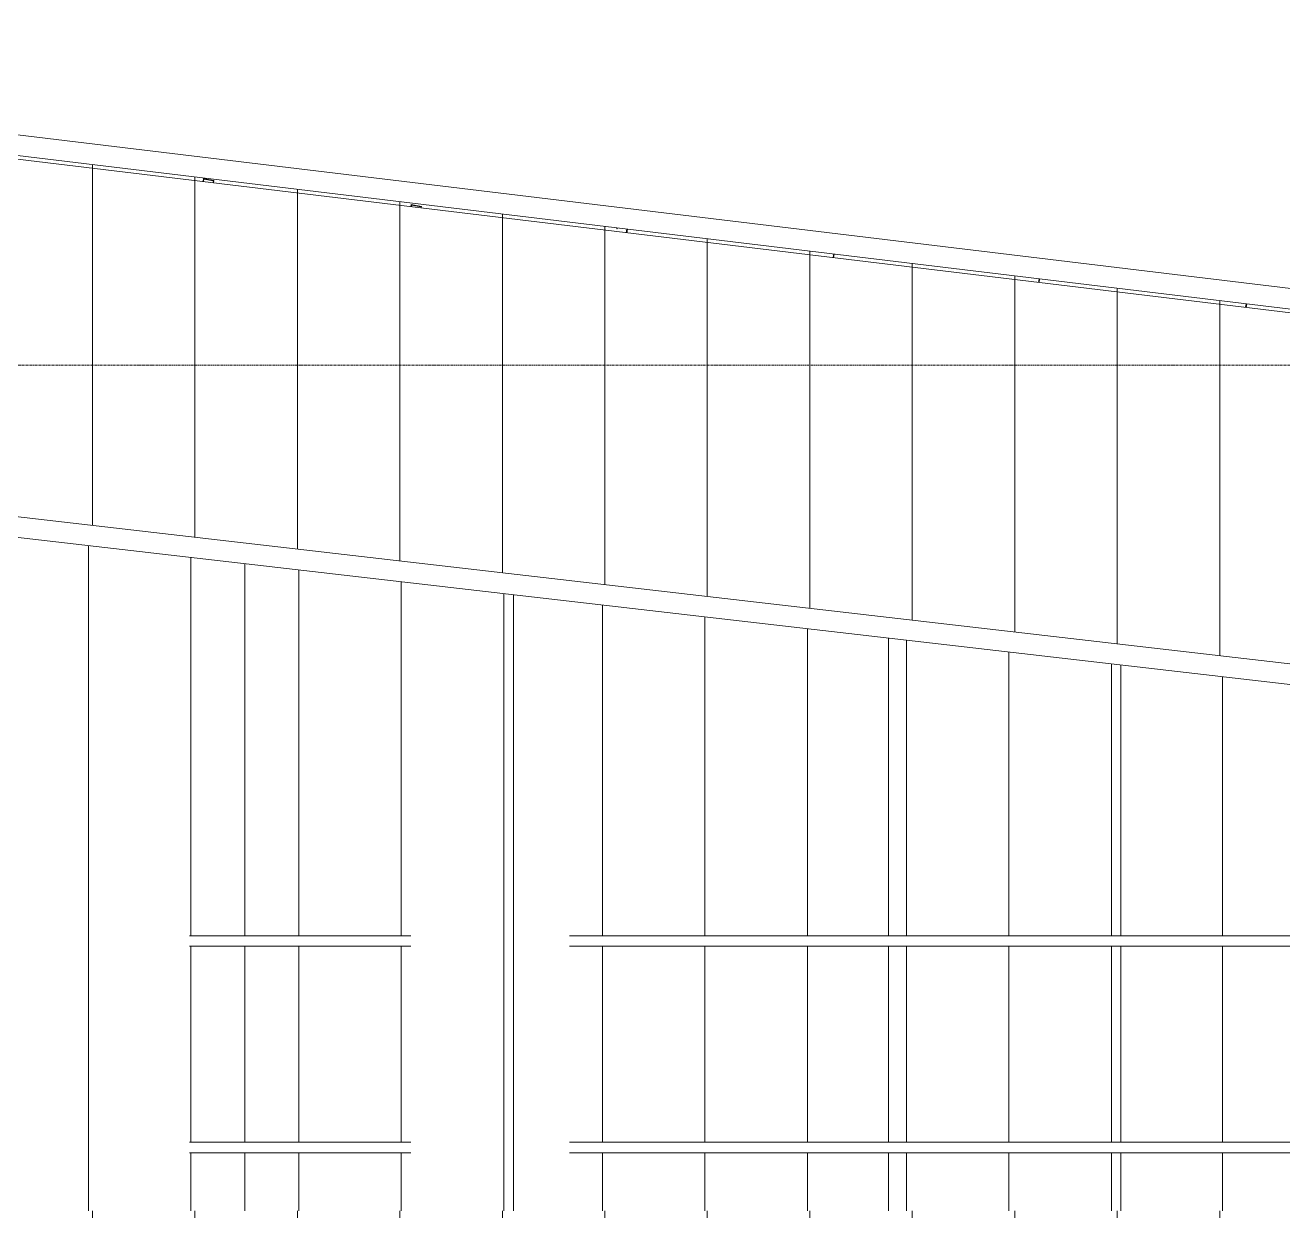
# Model space of a CAD drawing. Header units: centimetres. Extents: x -3046 to 63786, y -269 to 1483.
# Drawn here: x 53771 to 54692, y 616 to 1483 of the extents above; entities that cross this region are included whole.
import ezdxf

# ---------------------------------------------------------------- set-up
doc = ezdxf.new("R2010")
doc.units = ezdxf.units.CM
doc.linetypes.add('Centre', pattern=[3.175, 0.635, -0.475, 1.59, -0.475])
for name, color, linetype, lineweight in [('A-FLOR-LEVL', 7, 'Continuous', 9), ('A-ROOF-OTLN', 7, 'Continuous', 9), ('A-ROOF-PATT', 7, 'Continuous', 9), ('A-WALL', 7, 'Continuous', 9), ('A-WALL-PATT', 7, 'Continuous', 9), ('S-BEAM', 7, 'Continuous', 9)]:
    doc.layers.add(name, color=color, linetype=linetype, lineweight=lineweight)
pattern_1 = [(90, (53595.614, 711.715), (-75, 5e-15), [])]

# ---------------------------------------------------------------- blocks, each defined once
blk = doc.blocks.new('Costanera Perfil Z - Parametrizado - Costanera Perfil Z - Parametrizado-1662729-s04')
at = {"layer": 'S-BEAM'}
for p, q in [((-3344.17, 665.69), (-3182.16, 665.69)), ((-3066.04, 665.69), (-2387.7, 665.69)), ((-3344.17, 658.06), (-3182.16, 658.06)), ((-3066.04, 658.06), (-2387.7, 658.06))]:
    blk.add_line(p, q, dxfattribs=at)
blk = doc.blocks.new('Costanera Perfil Z - Parametrizado - h_22cm-1720192-s04')
at = {"layer": 'S-BEAM'}
for p, q in [((-2570.79, 1279.53), (-2571.25, 1276.89)), ((-2570.96, 1276.85), (-2570.49, 1279.5))]:
    blk.add_line(p, q, dxfattribs=at)
blk = doc.blocks.new('Costanera Perfil Z - Parametrizado - h_22cm-V169-s04')
at = {"layer": 'S-BEAM'}
for p, q in [((-2722.32, 1297.8), (-2722.78, 1295.16)), ((-2722.48, 1295.12), (-2722.02, 1297.76))]:
    blk.add_line(p, q, dxfattribs=at)
blk = doc.blocks.new('Costanera Perfil Z - Parametrizado - h_22cm-1720341-s04')
at = {"layer": 'S-BEAM'}
for p, q in [((-2872.76, 1315.94), (-2873.22, 1313.29)), ((-2872.92, 1313.26), (-2872.46, 1315.9))]:
    blk.add_line(p, q, dxfattribs=at)
blk = doc.blocks.new('Costanera Perfil Z - Parametrizado - h_22cm-V170-s04')
at = {"layer": 'S-BEAM'}
for p, q in [((-3031.34, 1335.05), (-3031.45, 1334.43)), ((-3031.15, 1334.38), (-3031.04, 1335.02)), ((-3031.45, 1334.43), (-3031.15, 1334.38)), ((-3024.05, 1334.17), (-3024.52, 1331.53)), ((-3024.22, 1331.5), (-3023.75, 1334.14))]:
    blk.add_line(p, q, dxfattribs=at)
blk = doc.blocks.new('Costanera Perfil Z - Parametrizado - h_22cm-1720477-s04')
at = {"layer": 'S-BEAM'}
for p, q in [((-3181.87, 1352.03), (-3182.13, 1350.53)), ((-3174.36, 1350.7), (-3181.87, 1352.03)), ((-3181.84, 1350.5), (-3181.63, 1351.68)), ((-3181.63, 1351.68), (-3174.7, 1350.46)), ((-3174.7, 1350.46), (-3174.84, 1349.65)), ((-3174.55, 1349.62), (-3174.36, 1350.7))]:
    blk.add_line(p, q, dxfattribs=at)
blk = doc.blocks.new('Costanera Perfil Z - Parametrizado - h_22cm-1720531-s04')
at = {"layer": 'S-BEAM'}
for p, q in [((-3333.92, 1371.14), (-3334.26, 1369.22)), ((-3334.26, 1369.22), (-3333.96, 1369.17)), ((-3333.96, 1369.17), (-3333.68, 1370.79)), ((-3326.4, 1369.81), (-3333.92, 1371.14)), ((-3333.68, 1370.79), (-3326.75, 1369.57)), ((-3326.75, 1369.57), (-3327.03, 1368)), ((-3326.73, 1367.96), (-3326.4, 1369.81))]:
    blk.add_line(p, q, dxfattribs=at)
blk = doc.blocks.new('PQ_RVR_EST-01_ZZ_ZZ_MO_T_A_rvt-4-s04')
at = {"layer": 'S-BEAM', "lineweight": 9}
for name, p in [('Costanera Perfil Z - Parametrizado - h_22cm-1720531-s04', (0, 0)), ('Costanera Perfil Z - Parametrizado - h_22cm-1720477-s04', (0, 0)), ('Costanera Perfil Z - Parametrizado - h_22cm-V170-s04', (0, 0)), ('Costanera Perfil Z - Parametrizado - h_22cm-1720341-s04', (0, 0)), ('Costanera Perfil Z - Parametrizado - h_22cm-V169-s04', (0, 0)), ('Costanera Perfil Z - Parametrizado - h_22cm-1720192-s04', (0, 0)), ('Costanera Perfil Z - Parametrizado - Costanera Perfil Z - Parametrizado-1662729-s04', (0, 151.13)), ('Costanera Perfil Z - Parametrizado - Costanera Perfil Z - Parametrizado-1662729-s04', (0, 0))]:
    blk.add_blockref(name, p, dxfattribs=at)

msp = doc.modelspace()

# ---------------------------------------------------------------- hatches: boundary and pattern name
at = {"layer": 'A-ROOF-PATT', "true_color": 0xc0c0c0}
h = msp.add_hatch(dxfattribs=at)
h.set_pattern_fill('FP_48', color=9, style=0, pattern_type=2)
h.set_pattern_definition([(90, (53595.614, 488.62), (-75, 5e-15), [])])
h.paths.add_polyline_path([(54874.83, 521.12), (55100.64, 521.12), (55100.64, 615.53), (55050.7, 615.53), (55050.7, 614.78), (55050.4, 614.78), (55050.4, 615.53), (53461.06, 615.53), (53461.06, 521.12), (54850.68, 521.12)])
h.paths.add_polyline_path([(54388.9, 521.79), (54388.9, 522.27), (54682.33, 522.27), (54682.33, 521.79), (54391.83, 521.79)])
h.paths.add_polyline_path([(54376.31, 521.79), (54174.49, 522.27), (54376.31, 522.27)])
h.paths.add_polyline_path([(53777.73, 521.94), (53777.73, 522.27), (53884.69, 521.99), (53788.09, 521.95)])
h.paths.add_polyline_path([(53765.14, 521.94), (53691.49, 522.27), (53765.14, 522.27)])
at = {"layer": 'A-WALL-PATT', "true_color": 0xc0c0c0}
h = msp.add_hatch(dxfattribs=at)
h.set_pattern_fill('FP_46', color=9, style=0, pattern_type=2)
h.set_pattern_definition(pattern_1)
h.paths.add_polyline_path([(51151.22, 955.53), (51151.22, 962.32), (51147.69, 961.91), (51147.69, 955.53)])
h.paths.add_polyline_path([(55068.44, 972.84), (55068.44, 1228.21), (53111.9, 1463.82), (51147.69, 1234.48), (51147.69, 977.01), (53088.54, 1201.93), (55068.02, 972.89)])
h = msp.add_hatch(dxfattribs=at)
h.set_pattern_fill('FP_46', color=9, style=0, pattern_type=2)
h.set_pattern_definition(pattern_1)
h.paths.add_polyline_path([(51148.19, 943.29), (51151.22, 943.29), (51151.22, 955.53), (51148.19, 955.53), (51148.19, 946.56)])
h.paths.add_polyline_path([(55068.94, 972.78), (55068.93, 1230.85), (55056.84, 1232.31), (55056.84, 1229.61), (55068.44, 1228.21), (55068.48, 972.84), (55068.75, 972.81)])
h.paths.add_polyline_path([(55054.34, 1229.91), (55054.34, 1232.61), (55025.8, 1236.05), (55025.34, 1233.41), (55052.59, 1230.12)])
h.paths.add_polyline_path([(55025.04, 1233.44), (55025.5, 1236.09), (54933.92, 1247.13), (54933.45, 1244.48), (55023.15, 1233.67)])
h.paths.add_polyline_path([(51148.19, 1234.53), (51165.74, 1236.58), (51165.01, 1240.29), (51148.19, 1238.31), (51148.19, 1235.73)])
h.paths.add_polyline_path([(51166.03, 1236.62), (51271.93, 1248.98), (51271.23, 1252.82), (51172.67, 1241.2), (51172.86, 1240.1), (51172.53, 1240.3), (51172.28, 1241.15), (51165.38, 1240.34)])
h.paths.add_polyline_path([(54933.15, 1244.52), (54933.62, 1247.16), (54816.59, 1261.27), (54816.12, 1258.63), (54931.5, 1244.72)])
h.paths.add_polyline_path([(51272.22, 1249.02), (51389.82, 1262.75), (51389.28, 1265.75), (51396.8, 1267.08), (51397.14, 1265.16), (51396.8, 1265.35), (51396.56, 1266.73), (51389.63, 1265.51), (51390.11, 1262.78), (51539.21, 1280.19), (51538.7, 1283.04), (51546.22, 1284.37), (51546.56, 1282.45), (51546.22, 1282.64), (51545.97, 1284.02), (51539.05, 1282.8), (51539.5, 1280.22), (51690.94, 1298.11), (51690.59, 1300.08), (51698.11, 1301.41), (51698.44, 1299.49), (51698.11, 1299.68), (51697.86, 1301.06), (51690.94, 1299.84), (51691.27, 1297.94), (51842.26, 1315.57), (51841.98, 1317.12), (51849.5, 1318.45), (51849.84, 1316.53), (51849.5, 1316.72), (51849.26, 1318.1), (51842.33, 1316.88), (51842.55, 1315.61), (51994.07, 1333.3), (51993.87, 1334.41), (52001.39, 1335.74), (52001.72, 1334.19), (52145.39, 1350.97), (52145.26, 1351.7), (52152.78, 1353.02), (52153.12, 1351.87), (52297.14, 1368.85), (52297.1, 1369.09), (52304.61, 1370.42), (52304.95, 1369.6), (52448.5, 1386.36), (52448.29, 1387.56), (52455.8, 1388.89), (52456.14, 1387.25), (53113, 1463.94), (53601.59, 1405.04), (53601.99, 1405.89), (53609.22, 1404.36), (53609.26, 1404.12), (53751.1, 1387.02), (53751.46, 1387.63), (53758.74, 1386.1), (53908.87, 1368), (53909.15, 1369.57), (53902.22, 1370.79), (53901.94, 1369.17), (53901.64, 1369.22), (53902.22, 1371.1), (53909.45, 1369.57), (53909.17, 1367.96), (54053.76, 1350.53), (54054.27, 1351.98), (54061.5, 1350.46), (54061.54, 1349.59), (54211.38, 1331.53), (54211.85, 1334.17), (54204.86, 1335.02), (54204.74, 1334.38), (54204.45, 1334.43), (54204.45, 1335.07), (53099.06, 1468.32), (51278.84, 1253.71), (51279.09, 1252.32), (51278.75, 1252.51), (51278.5, 1253.67), (51271.58, 1252.67), (51271.9, 1250.83)])
h.paths.add_polyline_path([(54815.83, 1258.66), (54816.29, 1261.31), (54665.41, 1279.5), (54664.94, 1276.85), (54814.02, 1258.88)])
h.paths.add_polyline_path([(54664.64, 1276.89), (54665.11, 1279.53), (54513.88, 1297.76), (54513.41, 1295.12), (54662.62, 1277.13)])
h.paths.add_polyline_path([(54513.12, 1295.16), (54513.58, 1297.8), (54363.44, 1315.9), (54362.97, 1313.26), (54510.79, 1295.44)])
h.paths.add_polyline_path([(54362.68, 1313.29), (54363.14, 1315.94), (54212.15, 1334.14), (54211.96, 1331.46), (54360.03, 1313.61)])
h.paths.add_polyline_path([(51994.36, 1333.33), (52001.31, 1334.41), (52001.14, 1335.39), (51994.22, 1334.17)])
h.paths.add_polyline_path([(54061.05, 1349.65), (54061.2, 1350.46), (54054.27, 1351.68), (54054.27, 1350.47), (54057.86, 1350.04)])
h.paths.add_polyline_path([(52145.69, 1351), (52152.69, 1351.82), (52152.54, 1352.68), (52145.61, 1351.46)])
h.paths.add_polyline_path([(52297.47, 1368.72), (52304.46, 1369.54), (52304.37, 1370.07), (52297.44, 1368.85)])
h.paths.add_polyline_path([(53757.78, 1386.21), (53751.46, 1387.33), (53751.46, 1386.98), (53756.65, 1386.35)])
h.paths.add_polyline_path([(52448.8, 1386.39), (52455.79, 1387.21), (52455.56, 1388.54), (52448.63, 1387.32)])
h.paths.add_polyline_path([(53608.88, 1404.16), (53608.92, 1404.36), (53601.99, 1405.58), (53601.99, 1404.99), (53607.25, 1404.36)])
h = msp.add_hatch(dxfattribs=at)
h.set_pattern_fill('FP_59', color=9, style=0, pattern_type=2)
h.set_pattern_definition([(90, (53592.655, 711.715), (-75, 5e-15), [])])
h.paths.add_polyline_path([(53609.74, 615.53), (53932.31, 615.53), (53932.31, 658.06), (53891.73, 658.06), (53891.73, 665.69), (53932.31, 665.69), (53932.31, 809.19), (53891.73, 809.19), (53891.73, 816.82), (53932.31, 816.82), (53932.31, 1089.2), (53609.74, 1126.52), (53609.74, 628.91)])
h = msp.add_hatch(dxfattribs=at)
h.set_pattern_fill('FP_58', color=9, style=0, pattern_type=2)
h.set_pattern_definition([(90, (53596.59, 711.715), (-75, 5e-15), [])])
h.paths.add_polyline_path([(53932.31, 615.53), (54128.79, 615.53), (54128.79, 1066.47), (53932.31, 1089.2), (53932.31, 816.82), (54053.74, 816.82), (54053.74, 809.19), (53932.31, 809.19), (53932.31, 665.69), (54053.74, 665.69), (54053.74, 658.06), (53932.31, 658.06), (53932.31, 628.91)])
h = msp.add_hatch(dxfattribs=at)
h.set_pattern_fill('FP_57', color=9, style=0, pattern_type=2)
h.set_pattern_definition([(90, (53593.866, 711.715), (-75, 5e-15), [])])
h.paths.add_polyline_path([(54128.79, 615.53), (54403.27, 615.53), (54403.27, 658.06), (54169.86, 658.06), (54169.86, 665.69), (54403.27, 665.69), (54403.27, 809.19), (54169.86, 809.19), (54169.86, 816.82), (54403.27, 816.82), (54403.27, 1034.71), (54128.79, 1066.47), (54128.79, 656.53)])
h = msp.add_hatch(dxfattribs=at)
h.set_pattern_fill('FP_56', color=9, style=0, pattern_type=2)
h.set_pattern_definition([(90, (53591.36, 711.715), (-74.999, 5e-15), [])])
h.paths.add_polyline_path([(54403.27, 615.53), (54573.25, 615.53), (54573.25, 658.06), (54403.27, 658.06)])
h.paths.add_polyline_path([(54488.43, 665.69), (54573.25, 665.69), (54573.25, 809.19), (54403.27, 809.19), (54403.27, 665.69), (54464.28, 665.69)])
h.paths.add_polyline_path([(54406.17, 816.82), (54573.25, 816.82), (54573.25, 1015.04), (54403.27, 1034.71), (54403.27, 816.82), (54405.42, 816.82)])
h = msp.add_hatch(dxfattribs=at)
h.set_pattern_fill('FP_55', color=9, style=0, pattern_type=2)
h.set_pattern_definition([(90, (53597.57, 711.715), (-75, 5e-15), [])])
h.paths.add_polyline_path([(54573.25, 615.53), (54722.43, 615.53), (54722.43, 658.06), (54573.25, 658.06), (54573.25, 656.53)])
h.paths.add_polyline_path([(54633.33, 665.69), (54722.43, 665.69), (54722.43, 809.19), (54573.25, 809.19), (54573.25, 665.69), (54609.18, 665.69)])
h.paths.add_polyline_path([(54722.43, 816.82), (54722.43, 997.78), (54573.25, 1015.04), (54573.25, 816.82), (54705.78, 816.82)])

# ---------------------------------------------------------------- linework, layer by layer
at = {"layer": 'A-FLOR-LEVL', "color": 253, "linetype": 'Centre', "true_color": 0xaaaaaa}
msp.add_line((49046.43, 1234.51), (61550.78, 1234.51), dxfattribs=at)
at = {"layer": 'A-ROOF-OTLN'}
for p, q in [((53099.08, 1483.43), (55074.98, 1245.23)), ((55074.98, 1230.12), (53099.06, 1468.32)), ((53088.54, 1201.93), (55083.02, 971.15)), ((55083.02, 956.05), (53088.54, 1186.83))]:
    msp.add_line(p, q, dxfattribs=at)
at = {"layer": 'A-WALL'}
for p, q in [((55068.44, 1228.21), (53113, 1463.94)), ((53932.31, 1089.2), (53932.31, 816.82)), ((53932.31, 816.82), (53932.31, 1089.2)), ((54128.79, 1066.47), (54128.79, 615.53)), ((54128.79, 615.53), (54128.79, 1066.47)), ((54403.27, 1034.71), (54403.27, 816.82)), ((54403.27, 816.82), (54403.27, 1034.71)), ((54573.25, 1015.04), (54573.25, 816.82)), ((53932.31, 809.19), (53932.31, 665.69)), ((53932.31, 665.69), (53932.31, 809.19)), ((54403.27, 809.19), (54403.27, 665.69)), ((54403.27, 665.69), (54403.27, 809.19)), ((54573.25, 809.19), (54573.25, 665.69)), ((53932.31, 658.06), (53932.31, 615.53)), ((53932.31, 615.53), (53932.31, 658.06)), ((54403.27, 658.06), (54403.27, 615.53)), ((54403.27, 615.53), (54403.27, 658.06)), ((54573.25, 658.06), (54573.25, 615.53))]:
    msp.add_line(p, q, dxfattribs=at)

# ---------------------------------------------------------------- block references
at = {"lineweight": 5}
msp.add_blockref('PQ_RVR_EST-01_ZZ_ZZ_MO_T_A_rvt-4-s04', (57235.9, 0), dxfattribs=at)

doc.saveas('drawing.dxf')
